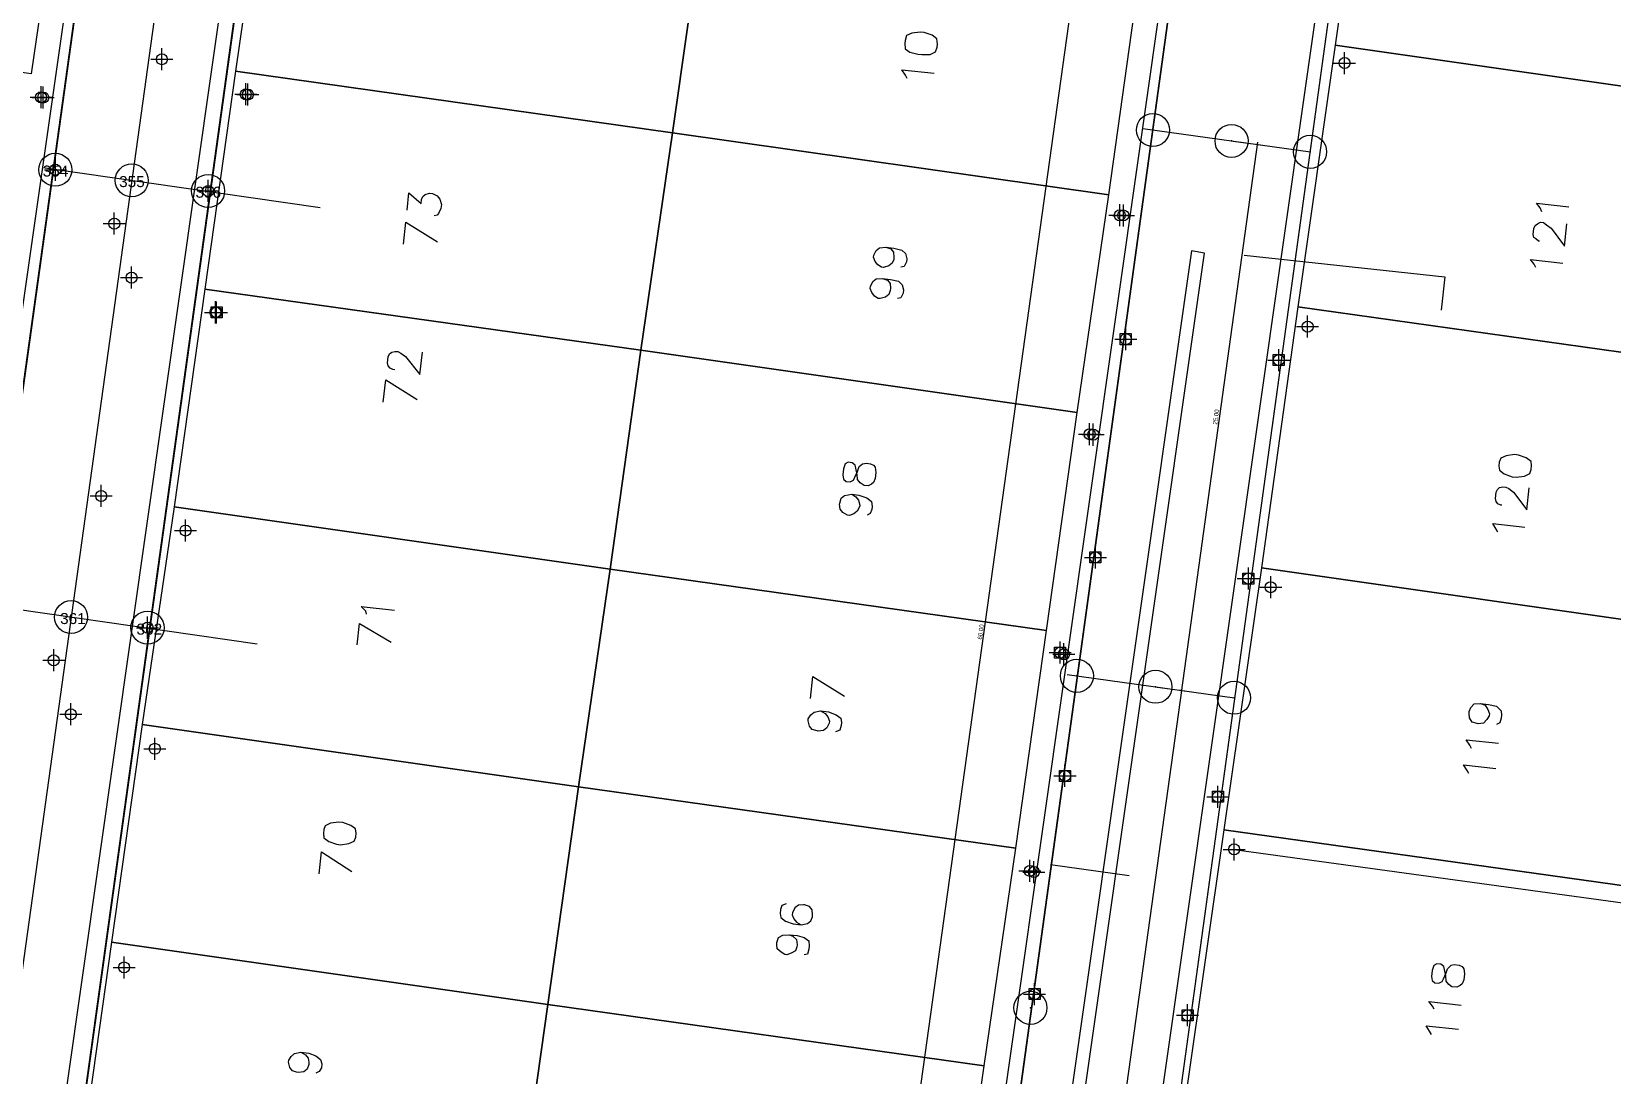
# Model space of a CAD drawing. Header units: metres. Extents: x -977055 to 805873, y -1033982 to 242021.
# Drawn here: x 783.6 to 855.3, y 831.3 to 878.6 of the extents above; entities that cross this region are included whole.
import ezdxf

# ---------------------------------------------------------------- set-up
doc = ezdxf.new("R2010")
doc.units = ezdxf.units.M
doc.header["$PDMODE"] = 32
doc.header["$PDSIZE"] = 1.5
for name, color, linetype in [('12-CONDICIONES EXISTENTES', 2, 'Continuous'), ('linea 1', 1, 'Continuous'), ('puntos nov 7', 50, 'Continuous'), ('PUNTOS V', 4, 'Continuous'), ('V-NODE', 1, 'Continuous')]:
    doc.layers.add(name, color=color, linetype=linetype)
doc.layers.add('PDF2_area escolar', color=7, linetype='Continuous', true_color=0x989898)
doc.layers.add('PDF_Geometry', color=7, linetype='Continuous', true_color=0x797979)
doc.styles.add('CITY2', font='stylu.ttf', dxfattribs={"height": 0.2})
doc.styles.get("Standard").update_dxf_attribs({"font": 'arial.ttf'})
doc.dimstyles.new('COTAS2', dxfattribs={"dimtxt": 0.02, "dimasz": 0.1, "dimexe": 0.15, "dimexo": 0.08, "dimgap": 0.05, "dimtad": 1, "dimzin": 0, "dimdsep": 46, "dimtxsty": 'CITY2', "dimblk": 'ARCHTICK', "dimcen": 1, "dimdle": 0.1, "dimclrd": 1, "dimclre": 1, "dimclrt": 2, "dimadec": 0, "dimazin": 0, "dimtfac": 1, "dimtofl": 0, "dimtmove": 0, "dimatfit": 3, "dimldrblk": 'ARCHTICK', "dimfxl": 0.18, "dimtolj": 1, "dimtzin": 0, "dimarcsym": 0})

# ---------------------------------------------------------------- blocks, each defined once
blk = doc.blocks.new('*U274')
at = {"color": 0, "linetype": 'ByBlock', "lineweight": -2, "transparency": 16777216}
for p, q in [((-1, 0), (1, 0)), ((0, -1), (0, 1))]:
    blk.add_line(p, q, dxfattribs=at)
blk.add_circle((0, 0), 0.5, dxfattribs=at)
blk = doc.blocks.new('*U322', base_point=(784.126, 875.621, 1005.998))
at = {"layer": 'V-NODE', "color": 50, "lineweight": -2, "xscale": 0.5, "yscale": 0.5, "zscale": 0.5}
blk.add_blockref('*U274', (784.126, 875.621, 1005.998), dxfattribs=at)
blk = doc.blocks.new('*U325', base_point=(793.414, 875.756, 1005.97))
at = {"layer": 'V-NODE', "color": 50, "lineweight": -2, "xscale": 0.5, "yscale": 0.5, "zscale": 0.5}
blk.add_blockref('*U274', (793.414, 875.756, 1005.97), dxfattribs=at)
blk = doc.blocks.new('*U493', base_point=(833.139, 870.273, 1006.305))
at = {"layer": 'V-NODE', "color": 50, "lineweight": -2, "xscale": 0.5, "yscale": 0.5, "zscale": 0.5}
blk.add_blockref('*U274', (833.139, 870.273, 1006.305), dxfattribs=at)
blk = doc.blocks.new('*U496', base_point=(831.775, 860.328, 1006.98))
at = {"layer": 'V-NODE', "color": 50, "lineweight": -2, "xscale": 0.5, "yscale": 0.5, "zscale": 0.5}
blk.add_blockref('*U274', (831.775, 860.328, 1006.98), dxfattribs=at)
blk = doc.blocks.new('*U499', base_point=(830.44, 850.365, 1007.744))
at = {"layer": 'V-NODE', "color": 50, "lineweight": -2, "xscale": 0.5, "yscale": 0.5, "zscale": 0.5}
blk.add_blockref('*U274', (830.44, 850.365, 1007.744), dxfattribs=at)
blk = doc.blocks.new('*U502', base_point=(829.079, 840.487, 1008.555))
at = {"layer": 'V-NODE', "color": 50, "lineweight": -2, "xscale": 0.5, "yscale": 0.5, "zscale": 0.5}
blk.add_blockref('*U274', (829.079, 840.487, 1008.555), dxfattribs=at)
blk = doc.blocks.new('*U712', base_point=(784.028, 875.632, 1005.997))
at = {"layer": 'V-NODE', "color": 50, "lineweight": -2, "xscale": 0.5, "yscale": 0.5, "zscale": 0.5}
blk.add_blockref('*U274', (784.028, 875.632, 1005.997), dxfattribs=at)
blk = doc.blocks.new('*U715', base_point=(793.319, 875.768, 1005.966))
at = {"layer": 'V-NODE', "color": 50, "lineweight": -2, "xscale": 0.5, "yscale": 0.5, "zscale": 0.5}
blk.add_blockref('*U274', (793.319, 875.768, 1005.966), dxfattribs=at)
blk = doc.blocks.new('*U718', base_point=(791.94, 865.876, 1006.464))
at = {"layer": 'V-NODE', "color": 50, "lineweight": -2, "xscale": 0.5, "yscale": 0.5, "zscale": 0.5}
blk.add_blockref('*U274', (791.94, 865.876, 1006.464), dxfattribs=at)
blk = doc.blocks.new('*U727', base_point=(790.583, 855.978, 1007.018))
at = {"layer": 'V-NODE', "color": 50, "lineweight": -2, "xscale": 0.5, "yscale": 0.5, "zscale": 0.5}
blk.add_blockref('*U274', (790.583, 855.978, 1007.018), dxfattribs=at)
blk = doc.blocks.new('*U730', base_point=(789.19, 846.079, 1007.489))
at = {"layer": 'V-NODE', "color": 50, "lineweight": -2, "xscale": 0.5, "yscale": 0.5, "zscale": 0.5}
blk.add_blockref('*U274', (789.19, 846.079, 1007.489), dxfattribs=at)
blk = doc.blocks.new('*U739', base_point=(787.797, 836.161, 1008.125))
at = {"layer": 'V-NODE', "color": 50, "lineweight": -2, "xscale": 0.5, "yscale": 0.5, "zscale": 0.5}
blk.add_blockref('*U274', (787.797, 836.161, 1008.125), dxfattribs=at)
blk = doc.blocks.new('*U991', base_point=(784.68, 872.345, 1005.53))
at = {"layer": 'V-NODE', "color": 50, "lineweight": -2, "xscale": 0.5, "yscale": 0.5, "zscale": 0.5}
blk.add_blockref('*U274', (784.68, 872.345, 1005.53), dxfattribs=at)
blk = doc.blocks.new('*U994', base_point=(791.61, 871.382, 1005.53))
at = {"layer": 'V-NODE', "color": 50, "lineweight": -2, "xscale": 0.5, "yscale": 0.5, "zscale": 0.5}
blk.add_blockref('*U274', (791.61, 871.382, 1005.53), dxfattribs=at)
blk = doc.blocks.new('*U1000', base_point=(791.989, 865.874, 1006.469))
at = {"layer": 'V-NODE', "color": 50, "lineweight": -2, "xscale": 0.5, "yscale": 0.5, "zscale": 0.5}
blk.add_blockref('*U274', (791.989, 865.874, 1006.469), dxfattribs=at)
blk = doc.blocks.new('*U1012', base_point=(788.86, 851.572, 1007.06))
at = {"layer": 'V-NODE', "color": 50, "lineweight": -2, "xscale": 0.5, "yscale": 0.5, "zscale": 0.5}
blk.add_blockref('*U274', (788.86, 851.572, 1007.06), dxfattribs=at)
blk = doc.blocks.new('*U1015', base_point=(788.86, 851.572, 1006.51))
at = {"layer": 'V-NODE', "color": 50, "lineweight": -2, "xscale": 0.5, "yscale": 0.5, "zscale": 0.5}
blk.add_blockref('*U274', (788.86, 851.572, 1006.51), dxfattribs=at)
blk = doc.blocks.new('*U1105', base_point=(828.897, 840.539, 1008.667))
at = {"layer": 'V-NODE', "color": 50, "lineweight": -2, "xscale": 0.5, "yscale": 0.5, "zscale": 0.5}
blk.add_blockref('*U274', (828.897, 840.539, 1008.667), dxfattribs=at)
blk = doc.blocks.new('*U1108', base_point=(830.268, 850.442, 1007.768))
at = {"layer": 'V-NODE', "color": 50, "lineweight": -2, "xscale": 0.5, "yscale": 0.5, "zscale": 0.5}
blk.add_blockref('*U274', (830.268, 850.442, 1007.768), dxfattribs=at)
blk = doc.blocks.new('*U1111', base_point=(831.609, 860.348, 1007.071))
at = {"layer": 'V-NODE', "color": 50, "lineweight": -2, "xscale": 0.5, "yscale": 0.5, "zscale": 0.5}
blk.add_blockref('*U274', (831.609, 860.348, 1007.071), dxfattribs=at)
blk = doc.blocks.new('*U1114', base_point=(832.975, 870.279, 1006.424))
at = {"layer": 'V-NODE', "color": 50, "lineweight": -2, "xscale": 0.5, "yscale": 0.5, "zscale": 0.5}
blk.add_blockref('*U274', (832.975, 870.279, 1006.424), dxfattribs=at)
blk = doc.blocks.new('*U1126', base_point=(843.176, 877.184, 1006.064))
at = {"layer": 'V-NODE', "color": 50, "lineweight": -2, "xscale": 0.5, "yscale": 0.5, "zscale": 0.5}
blk.add_blockref('*U274', (843.176, 877.184, 1006.064), dxfattribs=at)
blk = doc.blocks.new('*U1129', base_point=(841.5, 865.23, 1006.906))
at = {"layer": 'V-NODE', "color": 50, "lineweight": -2, "xscale": 0.5, "yscale": 0.5, "zscale": 0.5}
blk.add_blockref('*U274', (841.5, 865.23, 1006.906), dxfattribs=at)
blk = doc.blocks.new('*U1132', base_point=(839.826, 853.409, 1007.836))
at = {"layer": 'V-NODE', "color": 50, "lineweight": -2, "xscale": 0.5, "yscale": 0.5, "zscale": 0.5}
blk.add_blockref('*U274', (839.826, 853.409, 1007.836), dxfattribs=at)
blk = doc.blocks.new('*U1135', base_point=(838.164, 841.515, 1008.904))
at = {"layer": 'V-NODE', "color": 50, "lineweight": -2, "xscale": 0.5, "yscale": 0.5, "zscale": 0.5}
blk.add_blockref('*U274', (838.164, 841.515, 1008.904), dxfattribs=at)
blk = doc.blocks.new('*U2188', base_point=(789.51, 877.357, 1004.286))
at = {"layer": 'V-NODE', "color": 50, "lineweight": -2, "xscale": 0.5, "yscale": 0.5, "zscale": 0.5}
blk.add_blockref('*U274', (789.51, 877.357, 1004.286), dxfattribs=at)
blk = doc.blocks.new('*U2194', base_point=(785.379, 847.643, 1005.768))
at = {"layer": 'V-NODE', "color": 50, "lineweight": -2, "xscale": 0.5, "yscale": 0.5, "zscale": 0.5}
blk.add_blockref('*U274', (785.379, 847.643, 1005.768), dxfattribs=at)
blk = doc.blocks.new('*U2197', base_point=(786.756, 857.548, 1005.274))
at = {"layer": 'V-NODE', "color": 50, "lineweight": -2, "xscale": 0.5, "yscale": 0.5, "zscale": 0.5}
blk.add_blockref('*U274', (786.756, 857.548, 1005.274), dxfattribs=at)
blk = doc.blocks.new('*U2200', base_point=(788.133, 867.452, 1004.78))
at = {"layer": 'V-NODE', "color": 50, "lineweight": -2, "xscale": 0.5, "yscale": 0.5, "zscale": 0.5}
blk.add_blockref('*U274', (788.133, 867.452, 1004.78), dxfattribs=at)
blk = doc.blocks.new('*U2209', base_point=(787.35, 869.902, 1004.69))
at = {"layer": 'V-NODE', "color": 50, "lineweight": -2, "xscale": 0.5, "yscale": 0.5, "zscale": 0.5}
blk.add_blockref('*U274', (787.35, 869.902, 1004.69), dxfattribs=at)
blk = doc.blocks.new('*U2215', base_point=(784.601, 850.092, 1005.669))
at = {"layer": 'V-NODE', "color": 50, "lineweight": -2, "xscale": 0.5, "yscale": 0.5, "zscale": 0.5}
blk.add_blockref('*U274', (784.601, 850.092, 1005.669), dxfattribs=at)
blk = doc.blocks.new('*U2295')
at = {"color": 0, "linetype": 'ByBlock', "lineweight": -2, "transparency": 16777216}
for p, q in [((-1, 0), (1, 0)), ((0, -1), (0, 1))]:
    blk.add_line(p, q, dxfattribs=at)
blk.add_circle((0, 0), 0.5, dxfattribs=at)
blk = doc.blocks.new('*U2298', base_point=(830.268, 850.442, 1007.768))
at = {"layer": 'V-NODE', "color": 1, "lineweight": -2, "xscale": 0.5, "yscale": 0.5, "zscale": 0.5}
blk.add_blockref('*U2295', (830.268, 850.442, 1007.768), dxfattribs=at)
blk = doc.blocks.new('*U2301', base_point=(791.989, 865.874, 1006.469))
at = {"layer": 'V-NODE', "color": 1, "lineweight": -2, "xscale": 0.5, "yscale": 0.5, "zscale": 0.5}
blk.add_blockref('*U2295', (791.989, 865.874, 1006.469), dxfattribs=at)
blk = doc.blocks.new('*U2340', base_point=(829.11, 834.95, 1008.509))
at = {"layer": 'V-NODE', "color": 1, "lineweight": -2, "xscale": 0.5, "yscale": 0.5, "zscale": 0.5}
blk.add_blockref('*U2295', (829.11, 834.95, 1008.509), dxfattribs=at)
blk = doc.blocks.new('*U2343', base_point=(836.05, 833.99, 1008.509))
at = {"layer": 'V-NODE', "color": 1, "lineweight": -2, "xscale": 0.5, "yscale": 0.5, "zscale": 0.5}
blk.add_blockref('*U2295', (836.05, 833.99, 1008.509), dxfattribs=at)
blk = doc.blocks.new('*U2346', base_point=(830.49, 844.85, 1007.722))
at = {"layer": 'V-NODE', "color": 1, "lineweight": -2, "xscale": 0.5, "yscale": 0.5, "zscale": 0.5}
blk.add_blockref('*U2295', (830.49, 844.85, 1007.722), dxfattribs=at)
blk = doc.blocks.new('*U2349', base_point=(837.43, 843.9, 1007.722))
at = {"layer": 'V-NODE', "color": 1, "lineweight": -2, "xscale": 0.5, "yscale": 0.5, "zscale": 0.5}
blk.add_blockref('*U2295', (837.43, 843.9, 1007.722), dxfattribs=at)
blk = doc.blocks.new('*U2352', base_point=(831.87, 854.76, 1006.935))
at = {"layer": 'V-NODE', "color": 1, "lineweight": -2, "xscale": 0.5, "yscale": 0.5, "zscale": 0.5}
blk.add_blockref('*U2295', (831.87, 854.76, 1006.935), dxfattribs=at)
blk = doc.blocks.new('*U2355', base_point=(838.81, 853.8, 1006.935))
at = {"layer": 'V-NODE', "color": 1, "lineweight": -2, "xscale": 0.5, "yscale": 0.5, "zscale": 0.5}
blk.add_blockref('*U2295', (838.81, 853.8, 1006.935), dxfattribs=at)
blk = doc.blocks.new('*U2358', base_point=(833.25, 864.66, 1006.148))
at = {"layer": 'V-NODE', "color": 1, "lineweight": -2, "xscale": 0.5, "yscale": 0.5, "zscale": 0.5}
blk.add_blockref('*U2295', (833.25, 864.66, 1006.148), dxfattribs=at)
blk = doc.blocks.new('*U2361', base_point=(840.19, 863.71, 1006.148))
at = {"layer": 'V-NODE', "color": 1, "lineweight": -2, "xscale": 0.5, "yscale": 0.5, "zscale": 0.5}
blk.add_blockref('*U2295', (840.19, 863.71, 1006.148), dxfattribs=at)
blk = doc.blocks.new('*U2498')
at = {"color": 0, "linetype": 'ByBlock', "lineweight": -2, "transparency": 16777216}
for p, q in [((-1, 0), (1, 0)), ((0, -1), (0, 1))]:
    blk.add_line(p, q, dxfattribs=at)
blk.add_lwpolyline([(-0.5, -0.5), (-0.5, 0.5), (0.5, 0.5), (0.5, -0.5)], close=True, dxfattribs=at)
blk = doc.blocks.new('*U2501', base_point=(830.268, 850.442, 1007.768))
at = {"layer": 'V-NODE', "color": 130, "lineweight": -2, "xscale": 0.5, "yscale": 0.5, "zscale": 0.5}
blk.add_blockref('*U2498', (830.268, 850.442, 1007.768), dxfattribs=at)
blk = doc.blocks.new('*U2504', base_point=(791.989, 865.874, 1006.469))
at = {"layer": 'V-NODE', "color": 130, "lineweight": -2, "xscale": 0.5, "yscale": 0.5, "zscale": 0.5}
blk.add_blockref('*U2498', (791.989, 865.874, 1006.469), dxfattribs=at)
blk = doc.blocks.new('*U2543', base_point=(829.11, 834.95, 1008.509))
at = {"layer": 'V-NODE', "color": 130, "lineweight": -2, "xscale": 0.5, "yscale": 0.5, "zscale": 0.5}
blk.add_blockref('*U2498', (829.11, 834.95, 1008.509), dxfattribs=at)
blk = doc.blocks.new('*U2546', base_point=(836.05, 833.99, 1008.509))
at = {"layer": 'V-NODE', "color": 130, "lineweight": -2, "xscale": 0.5, "yscale": 0.5, "zscale": 0.5}
blk.add_blockref('*U2498', (836.05, 833.99, 1008.509), dxfattribs=at)
blk = doc.blocks.new('*U2549', base_point=(830.49, 844.85, 1007.722))
at = {"layer": 'V-NODE', "color": 130, "lineweight": -2, "xscale": 0.5, "yscale": 0.5, "zscale": 0.5}
blk.add_blockref('*U2498', (830.49, 844.85, 1007.722), dxfattribs=at)
blk = doc.blocks.new('*U2552', base_point=(837.43, 843.9, 1007.722))
at = {"layer": 'V-NODE', "color": 130, "lineweight": -2, "xscale": 0.5, "yscale": 0.5, "zscale": 0.5}
blk.add_blockref('*U2498', (837.43, 843.9, 1007.722), dxfattribs=at)
blk = doc.blocks.new('*U2555', base_point=(831.87, 854.76, 1006.935))
at = {"layer": 'V-NODE', "color": 130, "lineweight": -2, "xscale": 0.5, "yscale": 0.5, "zscale": 0.5}
blk.add_blockref('*U2498', (831.87, 854.76, 1006.935), dxfattribs=at)
blk = doc.blocks.new('*U2558', base_point=(838.81, 853.8, 1006.935))
at = {"layer": 'V-NODE', "color": 130, "lineweight": -2, "xscale": 0.5, "yscale": 0.5, "zscale": 0.5}
blk.add_blockref('*U2498', (838.81, 853.8, 1006.935), dxfattribs=at)
blk = doc.blocks.new('*U2561', base_point=(833.25, 864.66, 1006.148))
at = {"layer": 'V-NODE', "color": 130, "lineweight": -2, "xscale": 0.5, "yscale": 0.5, "zscale": 0.5}
blk.add_blockref('*U2498', (833.25, 864.66, 1006.148), dxfattribs=at)
blk = doc.blocks.new('*U2564', base_point=(840.19, 863.71, 1006.148))
at = {"layer": 'V-NODE', "color": 130, "lineweight": -2, "xscale": 0.5, "yscale": 0.5, "zscale": 0.5}
blk.add_blockref('*U2498', (840.19, 863.71, 1006.148), dxfattribs=at)
blk = doc.blocks.new('base')
at = {"layer": 'PDF_Geometry', "lineweight": 25, "extrusion": (-0.000787417, 0.063364, 0.99799), "elevation": 0.026}
for points in [[(-314.355, -197.288), (-299.601, -195.681), (-292.744, -194.188), (-282.663, -192.111), (-274.476, -190.361), (-258.037, -185.154), (-248.029, -180.61), (-240.539, -177.71), (-228.643, -174.042), (-222.733, -172.714), (-217.384, -171.04), (-209.935, -169.248), (-202.16, -164.759), (-196.196, -160.284), (-195.073, -159.817), (-178.095, -157.457), (-154.298, -156.614), (-136.667, -154.611), (-124.436, -153.164), (-118.066, -151.474), (-100.79, -146.646), (-80.955, -140.967), (-73.385, -139.328), (-61.694, -135.822), (-40.504, -131.604), (-37.727, -130.872), (-17.661, -129.441), (1.311, -127.461), (21.092, -124.929), (41.006, -122.83), (47.376, -123.458), (63.592, -123.186), (81.402, -124.312), (85.639, -96.072), (88.705, -66.393), (92.811, -40.781), (97.16, -22.386), (100.596, -1.562), (102.483, 8.32), (109.691, 37.361), (117.528, 76.62), (126.217, 115.638), (131.513, 149.592), (134.682, 173.973), (136.916, 195.591), (139.956, 229.678), (141.558, 250.676), (142.614, 271.37), (143.252, 283.21), (147.066, 312.938), (152.58, 355.631), (153.554, 396.042), (150.869, 418.02), (151.777, 438.639), (150.959, 458.028), (151.777, 438.639), (150.869, 418.02), (153.554, 396.042), (152.58, 355.631), (147.066, 312.938), (143.252, 283.21), (142.614, 271.37), (141.558, 250.676), (139.956, 229.678), (136.916, 195.591), (134.682, 173.973), (131.513, 149.592), (126.217, 115.638), (117.528, 76.62), (109.691, 37.361), (102.483, 8.32), (100.596, -1.562), (97.16, -22.386), (92.811, -40.781), (88.705, -66.393), (85.639, -96.072), (81.402, -124.312), (63.592, -123.186), (47.376, -123.458), (41.006, -122.83), (21.092, -124.929), (1.311, -127.461), (-17.661, -129.441), (-37.727, -130.872), (-40.504, -131.604), (-61.694, -135.822), (-73.385, -139.328), (-80.955, -140.967), (-100.79, -146.646), (-118.066, -151.474), (-124.436, -153.164), (-136.667, -154.611), (-154.298, -156.614), (-178.095, -157.457), (-195.073, -159.817), (-196.196, -160.284), (-202.16, -164.759), (-209.935, -169.248), (-217.384, -171.04), (-222.733, -172.714), (-228.643, -174.042), (-240.539, -177.71), (-248.029, -180.61), (-258.037, -185.154), (-274.476, -190.361), (-282.663, -192.111), (-292.744, -194.188), (-299.601, -195.681), (-314.355, -197.288), (-312.178, -178.446), (-309.146, -157.898), (-306.876, -132.899), (-305.823, -118.002), (-298.643, -78.802), (-291.055, -45.077), (-282.252, -15.116), (-275.645, 10.473), (-270.319, 33.898), (-263.825, 63.164), (-258.15, 86.408), (-284.424, 123.888)], [(129.33, 446.993), (130.719, 376.627), (119.722, 267.265), (72.738, -35.348), (74.134, -37.232), (92.979, -40.152)], [(8.705, 193.58), (-11.713, 61.957), (-10.362, 60.079), (28.101, 54.1), (29.985, 55.496), (58.5, 239.445)], [(91.093, 128.17), (91.733, 128.093), (92.016, 130.053), (91.376, 130.13), (91.093, 128.17), (89.215, 126.819), (50.746, 132.753), (49.396, 134.631), (67.752, 253.123), (69.636, 254.519), (108.099, 248.54), (109.45, 246.662)], [(89.215, 126.819), (91.093, 128.17), (109.45, 246.662), (108.099, 248.54)], [(61.144, 139.383), (61.219, 139.235), (61.374, 138.984), (59.911, 139.16)], [(83.903, 145.08), (83.809, 144.303), (83.265, 144.786), (83.243, 144.603), (83.18, 144.472), (83.078, 144.391), (82.884, 144.322), (82.747, 144.339), (82.529, 144.458), (82.409, 144.611), (82.345, 144.851), (82.367, 145.034), (82.486, 145.251), (82.543, 145.337), (82.685, 145.366)], [(32.426, 145.81), (32.496, 145.617), (32.657, 145.412), (31.194, 145.588)], [(84.09, 146.634), (83.969, 145.629), (82.549, 146.542)], [(32.54, 147.142), (32.586, 147.136), (32.712, 147.028), (32.798, 146.971), (32.827, 146.829), (32.794, 146.554), (32.732, 146.423), (32.63, 146.342), (32.481, 146.268), (32.344, 146.284), (32.218, 146.392), (32.006, 146.557), (31.409, 147.371), (31.288, 146.365)], [(62.206, 147.045), (61.983, 147.118), (61.863, 147.272), (61.844, 147.506), (61.855, 147.598), (61.923, 147.775), (62.077, 147.895), (62.316, 147.959), (62.408, 147.948), (62.58, 147.835), (62.7, 147.681), (62.77, 147.487), (62.759, 147.396), (62.64, 147.178), (62.486, 147.058), (62.206, 147.045), (61.841, 147.089), (61.48, 147.179), (61.314, 147.338), (61.25, 147.578), (61.267, 147.715), (61.386, 147.932), (61.528, 147.962)], [(45.952, 147.612), (36.856, 148.708), (37.038, 150.217)], [(32.729, 148.324), (32.804, 148.176), (32.965, 147.971), (31.502, 148.148)], [(62.377, 148.462), (62.154, 148.535), (62.033, 148.689), (62.015, 148.923), (62.026, 149.014), (62.094, 149.192), (62.247, 149.312), (62.487, 149.376), (62.578, 149.365), (62.75, 149.252), (62.871, 149.098), (62.94, 148.904), (62.929, 148.813), (62.81, 148.595), (62.657, 148.475), (62.377, 148.462), (62.011, 148.506), (61.651, 148.596), (61.485, 148.755), (61.421, 148.995), (61.437, 149.132), (61.556, 149.349), (61.699, 149.378)], [(84.544, 152.33), (84.636, 152.319), (84.767, 152.256), (84.848, 152.154), (84.877, 152.011), (84.844, 151.737), (84.782, 151.606), (84.679, 151.525), (84.537, 151.496), (84.4, 151.512), (84.268, 151.575), (84.056, 151.739), (83.413, 152.559), (83.292, 151.553)], [(85.092, 153.794), (84.971, 152.788), (83.55, 153.701)], [(34.4, 159.113), (34.446, 159.108), (34.577, 159.045), (34.658, 158.943), (34.687, 158.8), (34.654, 158.526), (34.592, 158.394), (34.489, 158.314), (34.347, 158.285), (34.209, 158.301), (34.078, 158.364), (33.866, 158.528), (33.268, 159.342), (33.147, 158.337)], [(63.881, 158.251), (63.709, 158.364), (63.588, 158.518), (63.524, 158.757), (63.53, 158.803), (63.649, 159.021), (63.803, 159.141), (63.996, 159.211), (64.088, 159.2), (64.305, 159.081), (64.426, 158.927), (64.444, 158.693), (64.439, 158.647), (64.365, 158.424), (64.212, 158.304), (63.881, 158.251), (63.561, 158.289), (63.206, 158.425), (62.994, 158.589), (62.976, 158.823), (62.993, 158.961), (63.06, 159.138), (63.208, 159.213)], [(34.594, 160.342), (34.669, 160.193), (34.825, 159.943), (33.362, 160.119)], [(85.974, 163.426), (86.003, 163.283), (86.21, 163.073), (84.701, 163.254)], [(86.419, 164.81), (86.303, 163.85), (84.878, 164.717)], [(65.878, 167.516), (65.757, 166.511), (64.337, 167.424)], [(65.436, 168.079), (65.218, 168.198), (65.098, 168.352), (65.028, 168.546), (65.039, 168.637), (65.158, 168.855), (65.312, 168.975), (65.546, 168.994), (65.592, 168.988), (65.815, 168.915), (65.935, 168.761), (65.999, 168.522), (65.988, 168.43), (65.875, 168.258), (65.721, 168.138), (65.436, 168.079), (65.07, 168.124), (64.716, 168.259), (64.504, 168.424), (64.48, 168.612), (64.496, 168.749), (64.57, 168.972), (64.764, 169.042)], [(35.485, 168.117), (35.262, 168.191), (35.147, 168.39), (35.077, 168.584), (35.088, 168.675), (35.202, 168.847), (35.361, 169.013), (35.595, 169.032), (35.641, 169.026), (35.864, 168.953), (35.979, 168.753), (36.003, 168.565), (35.991, 168.474), (35.924, 168.296), (35.765, 168.13), (35.485, 168.117), (35.119, 168.161), (34.759, 168.251), (34.553, 168.462), (34.529, 168.65), (34.545, 168.787), (34.619, 169.01), (34.767, 169.085)], [(35.915, 170.152), (35.99, 170.004), (36.146, 169.753), (34.683, 169.93)], [(36.053, 171.295), (36.128, 171.147), (36.283, 170.896), (34.821, 171.072)], [(88.274, 175.205), (88.153, 174.199), (86.779, 175.107)], [(67.093, 176.829), (67.287, 176.899), (67.355, 177.076), (67.377, 177.259), (67.353, 177.447), (67.141, 177.612), (66.786, 177.747), (66.421, 177.791), (66.135, 177.733), (65.982, 177.613), (65.914, 177.435), (65.903, 177.344), (65.921, 177.11), (66.042, 176.956), (66.265, 176.883), (66.31, 176.877), (66.544, 176.896), (66.698, 177.016), (66.817, 177.234), (66.828, 177.325), (66.759, 177.519), (66.638, 177.673), (66.421, 177.791)], [(66.984, 178.234), (66.807, 178.301), (66.64, 178.461), (66.622, 178.695), (66.633, 178.786), (66.701, 178.963), (66.9, 179.078), (67.094, 179.148), (67.185, 179.137), (67.357, 179.023), (67.524, 178.864), (67.547, 178.676), (67.536, 178.584), (67.463, 178.361), (67.264, 178.246), (66.984, 178.234), (66.618, 178.278), (66.304, 178.362), (66.092, 178.527), (66.074, 178.761), (66.09, 178.898), (66.163, 179.121), (66.306, 179.15)], [(37.759, 181.987), (37.834, 181.838), (37.994, 181.634), (36.532, 181.81)], [(37.896, 183.129), (37.971, 182.981), (38.126, 182.731), (36.664, 182.907)], [(89.203, 183.301), (88.986, 183.42), (88.865, 183.573), (88.841, 183.762), (88.852, 183.853), (88.926, 184.076), (89.079, 184.197), (89.313, 184.215), (89.405, 184.204), (89.582, 184.136), (89.703, 183.982), (89.767, 183.743), (89.756, 183.651), (89.642, 183.48), (89.488, 183.359), (89.203, 183.301), (88.838, 183.345), (88.529, 183.475), (88.317, 183.639), (88.247, 183.833), (88.269, 184.016), (88.383, 184.188), (88.531, 184.263)]]:
    blk.add_lwpolyline(points, dxfattribs=at)
for points in [[(129.114, 134.301), (127.599, 124.421), (99.331, 128.8), (100.891, 138.675)], [(21.946, 141.184), (20.097, 129.304), (39.857, 126.274), (41.7, 138.109)], [(71.812, 141.715), (70.297, 131.835), (89.051, 128.926), (90.218, 129.759), (91.618, 138.679)], [(52.057, 144.79), (50.709, 135.91), (51.543, 134.743), (70.297, 131.835), (71.812, 141.715)], [(61.231, 137.796), (61.213, 138.03), (61.001, 138.194), (60.641, 138.284), (60.458, 138.306), (60.087, 138.305), (59.842, 138.195), (59.768, 137.972), (59.752, 137.835), (59.77, 137.601), (59.982, 137.436), (60.337, 137.301), (60.519, 137.279), (60.896, 137.326), (61.141, 137.436), (61.214, 137.659)], [(23.743, 153.024), (21.946, 141.184), (41.7, 138.109), (43.549, 149.989)], [(73.373, 151.589), (71.812, 141.715), (91.618, 138.679), (93.132, 148.559)], [(53.618, 154.665), (52.057, 144.79), (71.812, 141.715), (73.373, 151.589)], [(57.222, 204.589), (56.633, 204.707), (47.746, 147.489), (48.334, 147.372)], [(74.893, 161.515), (73.373, 151.589), (93.132, 148.559), (94.647, 158.439)], [(25.592, 164.904), (23.743, 153.024), (43.549, 149.989), (45.346, 161.829)], [(55.133, 164.545), (53.618, 154.665), (73.373, 151.589), (74.893, 161.515)], [(34.511, 157.338), (34.487, 157.526), (34.275, 157.691), (33.92, 157.826), (33.738, 157.848), (33.361, 157.801), (33.116, 157.691), (33.048, 157.514), (33.026, 157.331), (33.05, 157.143), (33.262, 156.978), (33.616, 156.843), (33.799, 156.82), (34.176, 156.868), (34.421, 156.977), (34.489, 157.155)], [(64.284, 157.367), (64.261, 157.556), (64.135, 157.664), (63.952, 157.686), (63.804, 157.611), (63.741, 157.479), (63.617, 157.216), (63.544, 156.993), (63.39, 156.872), (63.202, 156.849), (63.019, 156.871), (62.887, 156.933), (62.807, 157.035), (62.789, 157.269), (62.822, 157.544), (62.89, 157.721), (62.992, 157.801), (63.14, 157.876), (63.323, 157.854), (63.495, 157.741), (63.615, 157.587), (63.634, 157.353), (63.692, 157.068), (63.721, 156.925), (63.847, 156.817), (64.03, 156.795), (64.178, 156.87), (64.251, 157.093)], [(76.454, 171.389), (74.893, 161.515), (94.647, 158.439), (96.208, 168.314)], [(56.648, 174.425), (55.133, 164.545), (74.893, 161.515), (76.454, 171.389)], [(27.435, 176.738), (25.592, 164.904), (45.346, 161.829), (47.195, 173.709)], [(77.969, 181.269), (76.454, 171.389), (96.208, 168.314), (97.723, 178.194)], [(58.209, 184.299), (56.648, 174.425), (76.454, 171.389), (77.969, 181.269)], [(88.054, 173.377), (88.03, 173.565), (87.818, 173.73), (87.464, 173.865), (87.281, 173.887), (86.904, 173.84), (86.659, 173.73), (86.591, 173.553), (86.569, 173.37), (86.593, 173.182), (86.805, 173.017), (87.16, 172.882), (87.342, 172.86), (87.719, 172.907), (87.964, 173.016), (88.032, 173.194)], [(29.283, 188.619), (27.435, 176.738), (47.195, 173.709), (49.038, 185.543)], [(79.483, 191.149), (77.969, 181.269), (97.723, 178.194), (99.238, 188.074)], [(37.857, 180.491), (37.833, 180.679), (37.707, 180.787), (37.524, 180.809), (37.376, 180.734), (37.314, 180.603), (37.189, 180.339), (37.121, 180.162), (36.962, 179.996), (36.82, 179.967), (36.591, 179.994), (36.46, 180.056), (36.379, 180.159), (36.361, 180.393), (36.394, 180.667), (36.462, 180.844), (36.564, 180.925), (36.712, 181), (36.941, 180.972), (37.067, 180.864), (37.188, 180.711), (37.206, 180.477), (37.264, 180.191), (37.293, 180.049), (37.419, 179.941), (37.602, 179.919), (37.75, 179.994), (37.824, 180.217)], [(59.729, 194.225), (58.209, 184.299), (77.969, 181.269), (79.483, 191.149)]]:
    blk.add_lwpolyline(points, close=True, dxfattribs=at)
blk = doc.blocks.new('_ArchTick')
at = {"color": 0, "linetype": 'ByBlock', "const_width": 0.15}
blk.add_lwpolyline([(-0.5, -0.5), (0.5, 0.5)], dxfattribs=at)
blk = doc.blocks.new('*D3268')
at = {"layer": 'Defpoints', "color": 0, "transparency": 16777216}
for p in [(838.047, 873.652, 998.097), (834.595, 848.891, 998.097), (835.774, 848.727)]:
    blk.add_point(p, dxfattribs=at)
at = {"layer": 'PUNTOS V', "color": 1, "lineweight": -2, "transparency": 16777216}
blk.add_line((839.229, 873.589), (835.761, 848.628), dxfattribs=at)
at = {"layer": 'PUNTOS V', "color": 1, "linetype": 'Continuous', "lineweight": -2, "transparency": 16777216}
for p, q in [((838.126, 873.641), (839.363, 873.469)), ((834.674, 848.88), (835.923, 848.707))]:
    blk.add_line(p, q, dxfattribs=at)
at = {"layer": 'PUNTOS V', "color": 1, "lineweight": -2, "transparency": 16777216, "xscale": 0.1, "yscale": 0.1, "zscale": 0.1}
for p, rotation in [((839.215, 873.49), 82.09024439291206), ((835.774, 848.727), 262.090244392912)]:
    blk.add_blockref('_ArchTick', p, dxfattribs=dict(at, rotation=rotation))
at = {"layer": 'PUNTOS V', "color": 2, "transparency": 16777216, "insert": (837.341, 861.13), "char_height": 0.2, "attachment_point": 5, "rotation": 82.09024, "style": 'CITY2'}
blk.add_mtext('\\A1;25.00', dxfattribs=at)
blk = doc.blocks.new('*D3269')
at = {"layer": 'Defpoints', "color": 0, "transparency": 16777216}
for p in [(834.595, 848.891, 998.097), (829.072, 809.274, 998.097), (830.27, 809.108)]:
    blk.add_point(p, dxfattribs=at)
at = {"layer": 'PUNTOS V', "color": 1, "lineweight": -2, "transparency": 16777216}
blk.add_line((835.788, 848.827), (830.256, 809.009), dxfattribs=at)
at = {"layer": 'PUNTOS V', "color": 1, "linetype": 'Continuous', "lineweight": -2, "transparency": 16777216}
for p, q in [((834.674, 848.88), (835.923, 848.707)), ((829.151, 809.263), (830.418, 809.087))]:
    blk.add_line(p, q, dxfattribs=at)
at = {"layer": 'PUNTOS V', "color": 1, "lineweight": -2, "transparency": 16777216, "xscale": 0.1, "yscale": 0.1, "zscale": 0.1}
for p, rotation in [((835.774, 848.727), 82.09024439291206), ((830.27, 809.108), 262.090244392912)]:
    blk.add_blockref('_ArchTick', p, dxfattribs=dict(at, rotation=rotation))
at = {"layer": 'PUNTOS V', "color": 2, "transparency": 16777216, "insert": (832.868, 828.939), "char_height": 0.2, "attachment_point": 5, "rotation": 82.09024, "style": 'CITY2'}
blk.add_mtext('\\A1;40.00', dxfattribs=at)
blk = doc.blocks.new('*D3597')
at = {"layer": 'Defpoints', "color": 0, "transparency": 16777216}
for p in [(830.962, 881.071), (838.925, 879.961, 998.097), (830.642, 820.536, 998.097)]:
    blk.add_point(p, dxfattribs=at)
at = {"layer": 'PUNTOS V', "color": 1, "lineweight": -2, "transparency": 16777216}
blk.add_line((822.665, 821.546), (830.976, 881.17), dxfattribs=at)
at = {"layer": 'PUNTOS V', "color": 1, "linetype": 'Continuous', "lineweight": -2, "transparency": 16777216}
for p, q in [((838.846, 879.972), (830.813, 881.092)), ((830.563, 820.547), (822.53, 821.666))]:
    blk.add_line(p, q, dxfattribs=at)
at = {"layer": 'PUNTOS V', "color": 1, "lineweight": -2, "transparency": 16777216, "xscale": 0.1, "yscale": 0.1, "zscale": 0.1}
for p, rotation in [((830.962, 881.071), 82.0648271594623), ((822.679, 821.646), 262.0648271594623)]:
    blk.add_blockref('_ArchTick', p, dxfattribs=dict(at, rotation=rotation))
at = {"layer": 'PUNTOS V', "color": 2, "transparency": 16777216, "insert": (826.667, 851.38), "char_height": 0.2, "attachment_point": 5, "rotation": 82.06483, "style": 'CITY2'}
blk.add_mtext('\\A1;60.00', dxfattribs=at)
blk = doc.blocks.new('*D5310')
at = {"color": 1, "linetype": 'Continuous', "lineweight": -2, "transparency": 16777216}
for p, q in [((772.04, 782.12), (814.242, 1085.909)), ((779.172, 781.129), (821.374, 1084.918))]:
    blk.add_line(p, q, dxfattribs=at)
at = {"color": 1, "lineweight": -2, "transparency": 16777216}
blk.add_line((814.123, 1085.774), (821.452, 1084.756), dxfattribs=at)
at = {"layer": 'Defpoints', "color": 0, "transparency": 16777216}
for p in [(821.353, 1084.769), (772.029, 782.041, 997.581), (779.161, 781.05, 997.581)]:
    blk.add_point(p, dxfattribs=at)
at = {"color": 1, "lineweight": -2, "transparency": 16777216, "xscale": 0.1, "yscale": 0.1, "zscale": 0.1}
for p, rotation in [((814.222, 1085.76), 172.0910911507729), ((821.353, 1084.769), 352.0910911507729)]:
    blk.add_blockref('_ArchTick', p, dxfattribs=dict(at, rotation=rotation))
at = {"color": 2, "transparency": 16777216, "insert": (817.809, 1085.421), "char_height": 0.2, "attachment_point": 5, "rotation": 352.09109, "style": 'CITY2'}
blk.add_mtext('\\A1;7.20', dxfattribs=at)

msp = doc.modelspace()

# ---------------------------------------------------------------- linework, layer by layer
at = {"color": 214, "elevation": 3030.45657}
msp.add_lwpolyline([(827.89311, 773.73995), (875.78106, 1120.62602), (869.40509, 1127.25775), (819.86544, 768.29284), (827.89311, 773.73995)], dxfattribs=at)
for points, elevation in [([(777.44957, 768.73341), (816.44511, 1049.36051), (809.30523, 1050.36899), (770.31806, 769.72412), (777.44957, 768.73341)], 997.581), ([(818.97782, 761.86581), (827.04409, 767.5899), (864.97199, 1042.32839), (866.869, 1043.709), (856.56954, 1045.0751), (857.81231, 1043.25633), (818.97782, 761.86581)], 3030.45657), ([(826.74925, 767.26483), (818.97782, 761.86581), (857.81231, 1043.25633)], 1007.297)]:
    msp.add_lwpolyline(points, dxfattribs=dict(elevation=elevation))
at = {"layer": '12-CONDICIONES EXISTENTES', "color": 1, "elevation": 1008.904}
msp.add_lwpolyline([(838.164, 841.515), (877.841, 836.066)], dxfattribs=at)
at = {"layer": 'linea 1', "elevation": 997.581}
for points in [[(809.48179, 1051.63995), (770.20279, 768.89443)], [(813.04755, 1051.1446), (773.76855, 768.39907)], [(816.6133, 1050.64924), (777.33431, 767.90372)], [(804.93779, 966.60434), (777.26769, 767.42416)]]:
    msp.add_lwpolyline(points, dxfattribs=at)
at = {"layer": 'linea 1'}
for p in [(784.67508, 872.34485, 997.925), (788.14179, 871.86325, 997.925), (791.6085, 871.38166, 997.925), (785.38982, 852.05348, 997.925), (788.85653, 851.57189, 997.925)]:
    msp.add_point(p, dxfattribs=at)
at = {"layer": 'PUNTOS V'}
for points, elevation in [([(777.26769, 767.42416), (777.26769, 767.42416), (816.43427, 1049.36051), (809.30523, 1050.36899), (770.31806, 769.72412), (768.33485, 754.33331)], 1012.915), ([(784.2068, 872.43007), (796.69002, 870.63342)], 997.925), ([(781.35766, 852.63405), (793.84088, 850.8374)], 997.925)]:
    msp.add_lwpolyline(points, dxfattribs=dict(at, elevation=elevation))
at = {"layer": 'PUNTOS V', "color": 1, "elevation": 998.09728}
for points in [[(834.02532, 874.21062), (841.62608, 873.15461)], [(830.58499, 849.44847), (838.18575, 848.39246)], [(833.39934, 840.31365), (829.83382, 840.81073)]]:
    msp.add_lwpolyline(points, dxfattribs=at)
at = {"layer": 'PUNTOS V', "color": 1}
for p in [(834.48136, 874.14726, 998.09728), (838.04711, 873.65185, 998.09728), (841.61286, 873.15644, 998.09728), (831.02942, 849.38672, 998.09728), (834.59517, 848.89131, 998.09728), (838.16046, 848.39256, 1011.104), (828.92329, 834.326, 998.09728)]:
    msp.add_point(p, dxfattribs=at)

# ---------------------------------------------------------------- block references
at = {"layer": 'PDF2_area escolar'}
msp.add_blockref('base', (882.736, 1016.336, 999.038), dxfattribs=at)
at = {"layer": 'puntos nov 7'}
for name, p in [('*U2188', (789.51, 877.357, 1004.286)), ('*U1126', (843.176, 877.184, 1006.064)), ('*U712', (784.028, 875.632, 1005.997)), ('*U322', (784.126, 875.621, 1005.998)), ('*U715', (793.319, 875.768, 1005.966)), ('*U325', (793.414, 875.756, 1005.97)), ('*U991', (784.68, 872.345, 1005.53)), ('*U994', (791.61, 871.382, 1005.53)), ('*U2209', (787.35, 869.902, 1004.69)), ('*U1114', (832.975, 870.279, 1006.424)), ('*U493', (833.139, 870.273, 1006.305)), ('*U2200', (788.133, 867.452, 1004.78)), ('*U718', (791.94, 865.876, 1006.464)), ('*U1000', (791.989, 865.874, 1006.469)), ('*U1129', (841.5, 865.23, 1006.906)), ('*U1111', (831.609, 860.348, 1007.071)), ('*U496', (831.775, 860.328, 1006.98)), ('*U2197', (786.756, 857.548, 1005.274)), ('*U727', (790.583, 855.978, 1007.018)), ('*U1132', (839.826, 853.409, 1007.836)), ('*U1012', (788.86, 851.572, 1007.06)), ('*U1015', (788.86, 851.572, 1006.51)), ('*U1108', (830.268, 850.442, 1007.768)), ('*U499', (830.44, 850.365, 1007.744)), ('*U2215', (784.601, 850.092, 1005.669)), ('*U2194', (785.379, 847.643, 1005.768)), ('*U730', (789.19, 846.079, 1007.489)), ('*U1135', (838.164, 841.515, 1008.904)), ('*U1105', (828.897, 840.539, 1008.667)), ('*U502', (829.079, 840.487, 1008.555)), ('*U739', (787.797, 836.161, 1008.125))]:
    msp.add_blockref(name, p, dxfattribs=at)
at = {"layer": 'V-NODE'}
for name, p in [('*U2301', (791.989, 865.874, 1006.469)), ('*U2504', (791.989, 865.874, 1006.469)), ('*U2358', (833.25, 864.66, 1006.148)), ('*U2561', (833.25, 864.66, 1006.148)), ('*U2361', (840.19, 863.71, 1006.148)), ('*U2564', (840.19, 863.71, 1006.148)), ('*U2352', (831.87, 854.76, 1006.935)), ('*U2555', (831.87, 854.76, 1006.935)), ('*U2355', (838.81, 853.8, 1006.935)), ('*U2558', (838.81, 853.8, 1006.935)), ('*U2298', (830.268, 850.442, 1007.768)), ('*U2501', (830.268, 850.442, 1007.768)), ('*U2346', (830.49, 844.85, 1007.722)), ('*U2549', (830.49, 844.85, 1007.722)), ('*U2349', (837.43, 843.9, 1007.722)), ('*U2552', (837.43, 843.9, 1007.722)), ('*U2340', (829.11, 834.95, 1008.509)), ('*U2543', (829.11, 834.95, 1008.509)), ('*U2343', (836.05, 833.99, 1008.509)), ('*U2546', (836.05, 833.99, 1008.509))]:
    msp.add_blockref(name, p, dxfattribs=at)

# ---------------------------------------------------------------- texts
at = {"layer": 'linea 1', "char_height": 0.5, "attachment_point": 1}
for s, insert in [('354', (784.10042, 872.5356, 997.925)), ('355', (787.56753, 872.05695, 997.925)), ('356', (791.03424, 871.57535, 997.925)), ('361', (784.89117, 852.23674, 997.925)), ('362', (788.35788, 851.75514, 997.925))]:
    msp.add_mtext_dynamic_manual_height_columns(s, width=1.32611, gutter_width=12.5, heights=[0], dxfattribs=dict(at, insert=insert))

# ---------------------------------------------------------------- dimensions: what is measured, and where the dimension line sits
at = {"color": 3}
dim = msp.add_aligned_dim(p1=(772.02908, 782.04074, 997.581), p2=(779.16059, 781.05003, 997.581), distance=306.63594, dimstyle='COTAS2', dxfattribs=at)
dim.commit()
dim.dimension.update_dxf_attribs({"geometry": '*D5310', "text_midpoint": (817.80923, 1085.42103)})
at = {"layer": 'PUNTOS V', "color": 1}
dim = msp.add_aligned_dim(p1=(830.64201, 820.53554, 998.09728), p2=(838.92517, 879.96104, 998.09728), distance=8.0404, dimstyle='COTAS2', dxfattribs=at)
dim.commit()
dim.dimension.update_dxf_attribs({"geometry": '*D3597', "text_midpoint": (826.6672, 851.37962)})
for base, p1, p2, picture, middle in [((835.77444, 848.72747), (838.04711, 873.65185, 998.09728), (834.59517, 848.89131, 998.09728), '*D3268', (837.34103, 861.12988)), ((830.26991, 809.10803), (834.59517, 848.89131, 998.09728), (829.07207, 809.27445, 998.09728), '*D3269', (832.86845, 828.93911))]:
    dim = msp.add_linear_dim(base=base, p1=p1, p2=p2, angle=82.0902444, dimstyle='COTAS2', override={"dimtmove": 1}, dxfattribs=at)
    dim.commit()
    dim.dimension.update_dxf_attribs({"geometry": picture, "text_midpoint": middle})

doc.saveas('drawing.dxf')
